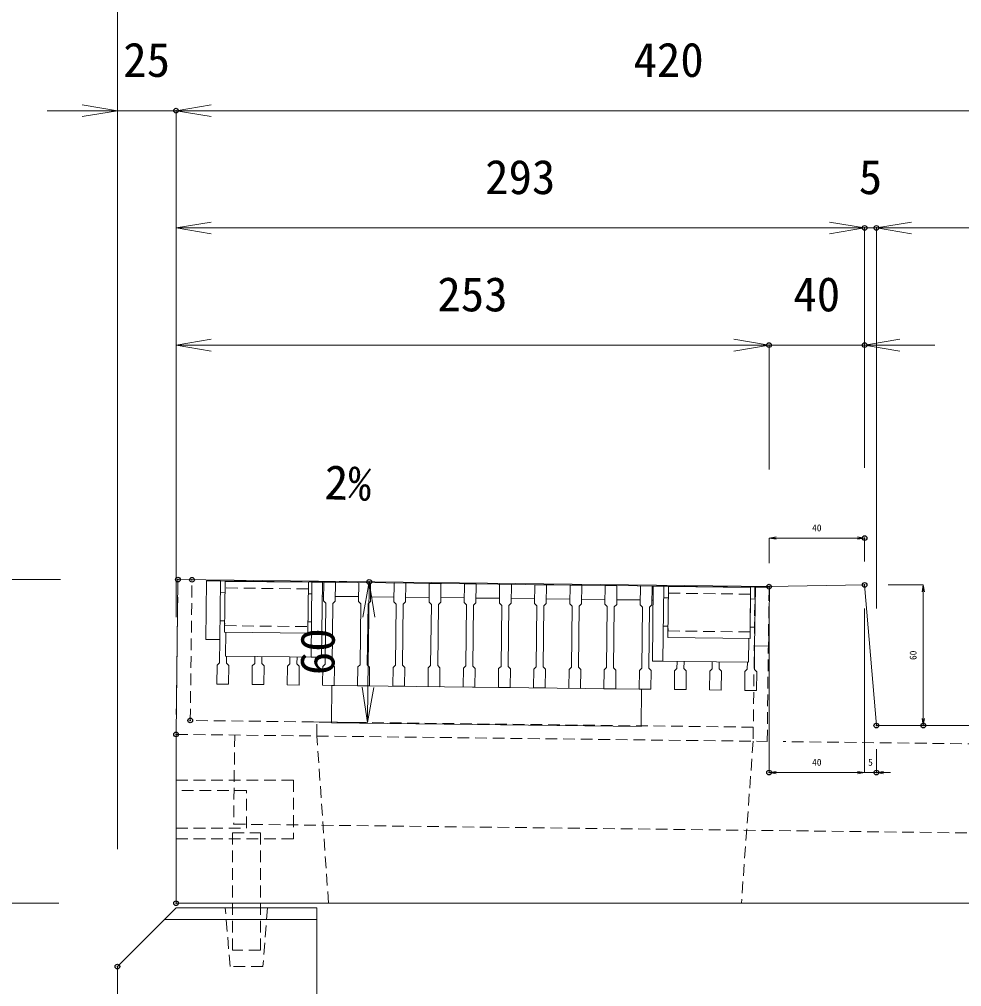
# Model space of a CAD drawing. Units: millimetres, scale not verified. Extents: x -1945 to 1945, y -1090 to 1750.
# Drawn here: x -1473.5 to -1071.8, y 302.5 to 715 of the extents above; entities that cross this region are included whole.
import ezdxf
from ezdxf.enums import TextEntityAlignment as Align

# ---------------------------------------------------------------- set-up
doc = ezdxf.new("R2010")
doc.units = ezdxf.units.MM
doc.header["$LTSCALE"] = 10
doc.header["$PDMODE"] = 32
doc.header["$PDSIZE"] = 2
doc.linetypes.add('USER1', pattern=[0.75, 0.5, -0.25])
for name, color, linetype, lineweight in [('0-3_KIJUN', 7, 'USER1', 18), ('0-5_SUNPO_S2', 3, 'Continuous', 18), ('0-6_SUNPO_S10', 3, 'Continuous', 18), ('0-7_GRE', 30, 'Continuous', 18), ('0-9__0-9__0-0_0', 7, 'Continuous', 18), ('0-B__0-b__0-8_UKEWAKU', 4, 'Continuous', 18)]:
    doc.layers.add(name, color=color, linetype=linetype, lineweight=lineweight)
doc.layers.add('0-A__0-a__0-2_DEFPOINTS', color=7, linetype='Continuous')
doc.styles.add('ＭＳ ゴシック', font='')
doc.styles.get('ＭＳ ゴシック').set_extended_font_data('MS Gothic')

# ---------------------------------------------------------------- blocks, each defined once
blk = doc.blocks.new('_OPEN')
at = {"layer": '0-9__0-9__0-0_0'}
blk.add_line((0, 0), (-1, 0), dxfattribs=at)
blk.add_lwpolyline([(-1, 0.1667), (0, 0), (-1, -0.1667)], dxfattribs=at)
blk = doc.blocks.new('_D4')
at = {"layer": '0-6_SUNPO_S10'}
for p, q in [((538.34, 1880.09), (538.34, 2046.08)), ((553.34, 2046.08), (816.84, 2046.08)), ((831.84, 1943.82), (831.84, 2046.08))]:
    blk.add_line(p, q, dxfattribs=at)
at = {"layer": '0-A__0-a__0-2_DEFPOINTS'}
for p in [(831.84, 2046.08), (831.84, 1893.82), (538.34, 1830.09)]:
    blk.add_point(p, dxfattribs=at)
at = {"layer": '0-6_SUNPO_S10', "xscale": 15, "yscale": 15, "rotation": 180}
blk.add_blockref('_OPEN', (538.34, 2046.08), dxfattribs=at)
at = {"layer": '0-6_SUNPO_S10', "xscale": 15, "yscale": 15}
blk.add_blockref('_OPEN', (831.84, 2046.08), dxfattribs=at)
at = {"layer": '0-6_SUNPO_S10', "color": 7, "style": 'ＭＳ ゴシック'}
blk.add_text('293', height=14.66, dxfattribs=at).set_placement((670.09, 2056.08), align=Align.BOTTOM_LEFT)
blk = doc.blocks.new('_D5')
at = {"layer": '0-6_SUNPO_S10'}
for p, q in [((836.84, 1883.82), (836.84, 2046.08)), ((851.84, 2046.08), (943.34, 2046.08)), ((958.34, 1883.82), (958.34, 2046.08))]:
    blk.add_line(p, q, dxfattribs=at)
at = {"layer": '0-A__0-a__0-2_DEFPOINTS'}
for p in [(958.34, 2046.08), (836.84, 1833.82), (958.34, 1833.82)]:
    blk.add_point(p, dxfattribs=at)
at = {"layer": '0-6_SUNPO_S10', "xscale": 15, "yscale": 15, "rotation": 180}
blk.add_blockref('_OPEN', (836.84, 2046.08), dxfattribs=at)
at = {"layer": '0-6_SUNPO_S10', "xscale": 15, "yscale": 15}
blk.add_blockref('_OPEN', (958.34, 2046.08), dxfattribs=at)
at = {"layer": '0-6_SUNPO_S10', "color": 7, "style": 'ＭＳ ゴシック'}
blk.add_text('122', height=14.66, dxfattribs=at).set_placement((882.59, 2056.08), align=Align.BOTTOM_LEFT)
blk = doc.blocks.new('_D10')
at = {"layer": '0-6_SUNPO_S10'}
for p, q in [((538.34, 1880.09), (538.34, 2096.08)), ((553.34, 2096.08), (943.34, 2096.08)), ((958.34, 1883.82), (958.34, 2096.08))]:
    blk.add_line(p, q, dxfattribs=at)
at = {"layer": '0-A__0-a__0-2_DEFPOINTS'}
for p in [(958.34, 2096.08), (958.34, 1833.82), (538.34, 1830.09)]:
    blk.add_point(p, dxfattribs=at)
at = {"layer": '0-6_SUNPO_S10', "xscale": 15, "yscale": 15, "rotation": 180}
blk.add_blockref('_OPEN', (538.34, 2096.08), dxfattribs=at)
at = {"layer": '0-6_SUNPO_S10', "xscale": 15, "yscale": 15}
blk.add_blockref('_OPEN', (958.34, 2096.08), dxfattribs=at)
at = {"layer": '0-6_SUNPO_S10', "color": 7, "style": 'ＭＳ ゴシック'}
blk.add_text('420', height=14.66, dxfattribs=at).set_placement((733.34, 2106.08), align=Align.BOTTOM_LEFT)
blk = doc.blocks.new('_D16')
at = {"layer": '0-6_SUNPO_S10'}
blk.add_line((489.13, 1896.08), (313.34, 1896.08), dxfattribs=at)
at = {"layer": '0-A__0-a__0-2_DEFPOINTS'}
blk.add_point((539.13, 1896.08), dxfattribs=at)
blk = doc.blocks.new('_D21')
at = {"layer": '0-6_SUNPO_S10'}
for p, q in [((498.34, 2096.08), (483.34, 2096.08)), ((513.34, 1781.08), (513.34, 2096.08)), ((513.34, 2096.08), (538.34, 2096.08)), ((538.34, 1880.09), (538.34, 2096.08)), ((553.34, 2096.08), (568.34, 2096.08))]:
    blk.add_line(p, q, dxfattribs=at)
at = {"layer": '0-A__0-a__0-2_DEFPOINTS'}
for p in [(538.34, 2096.08), (538.34, 1830.09), (513.34, 1731.08)]:
    blk.add_point(p, dxfattribs=at)
at = {"layer": '0-6_SUNPO_S10', "xscale": 15, "yscale": 15}
blk.add_blockref('_OPEN', (513.34, 2096.08), dxfattribs=at)
at = {"layer": '0-6_SUNPO_S10', "xscale": 15, "yscale": 15, "rotation": 180}
blk.add_blockref('_OPEN', (538.34, 2096.08), dxfattribs=at)
at = {"layer": '0-6_SUNPO_S10', "color": 7, "style": 'ＭＳ ゴシック'}
blk.add_text('25', height=14.66, dxfattribs=at).set_placement((515.84, 2106.08), align=Align.BOTTOM_LEFT)
blk = doc.blocks.new('_D23')
at = {"layer": '0-6_SUNPO_S10'}
blk.add_line((513.34, 1781.08), (513.34, 2146.08), dxfattribs=at)
at = {"layer": '0-A__0-a__0-2_DEFPOINTS'}
blk.add_point((513.34, 1731.08), dxfattribs=at)
blk = doc.blocks.new('_D24')
at = {"layer": '0-6_SUNPO_S10'}
for p, q in [((881.84, 1893.82), (1083.34, 1893.82)), ((1083.34, 1878.82), (1083.34, 1848.82)), ((1008.34, 1833.82), (1083.34, 1833.82))]:
    blk.add_line(p, q, dxfattribs=at)
at = {"layer": '0-A__0-a__0-2_DEFPOINTS'}
for p in [(831.84, 1893.82), (958.34, 1833.82), (1083.34, 1833.82)]:
    blk.add_point(p, dxfattribs=at)
at = {"layer": '0-6_SUNPO_S10', "xscale": 15, "yscale": 15}
for p, rotation in [((1083.34, 1893.82), 90), ((1083.34, 1833.82), 270)]:
    blk.add_blockref('_OPEN', p, dxfattribs=dict(at, rotation=rotation))
at = {"layer": '0-6_SUNPO_S10', "color": 7, "style": 'ＭＳ ゴシック'}
blk.add_text('60', height=14.66, rotation=90, dxfattribs=at).set_placement((1073.34, 1853.82), align=Align.BOTTOM_LEFT)
blk = doc.blocks.new('_D27')
at = {"layer": '0-6_SUNPO_S10'}
blk.add_line((489.13, 1896.08), (363.34, 1896.08), dxfattribs=at)
at = {"layer": '0-A__0-a__0-2_DEFPOINTS'}
blk.add_point((539.13, 1896.08), dxfattribs=at)
blk = doc.blocks.new('_D29')
at = {"layer": '0-6_SUNPO_S10'}
for p, q in [((489.13, 1896.08), (413.34, 1896.08)), ((413.34, 1881.08), (413.34, 1773.08)), ((488.34, 1758.08), (413.34, 1758.08))]:
    blk.add_line(p, q, dxfattribs=at)
at = {"layer": '0-A__0-a__0-2_DEFPOINTS'}
for p in [(539.13, 1896.08), (413.34, 1758.08), (538.34, 1758.08)]:
    blk.add_point(p, dxfattribs=at)
at = {"layer": '0-6_SUNPO_S10', "xscale": 15, "yscale": 15}
for p, rotation in [((413.34, 1896.08), 90), ((413.34, 1758.08), 270)]:
    blk.add_blockref('_OPEN', p, dxfattribs=dict(at, rotation=rotation))
at = {"layer": '0-6_SUNPO_S10', "color": 7, "style": 'ＭＳ ゴシック'}
blk.add_text('138', height=14.66, rotation=90, dxfattribs=at).set_placement((403.34, 1812.08), align=Align.BOTTOM_LEFT)
blk = doc.blocks.new('_D30')
at = {"layer": '0-6_SUNPO_S10'}
for p, q in [((488.34, 1758.08), (413.34, 1758.08)), ((413.34, 1743.08), (413.34, 1393.08)), ((698.34, 1378.08), (413.34, 1378.08))]:
    blk.add_line(p, q, dxfattribs=at)
at = {"layer": '0-A__0-a__0-2_DEFPOINTS'}
for p in [(538.34, 1758.08), (413.34, 1378.08), (748.34, 1378.08)]:
    blk.add_point(p, dxfattribs=at)
at = {"layer": '0-6_SUNPO_S10', "xscale": 15, "yscale": 15}
for p, rotation in [((413.34, 1758.08), 90), ((413.34, 1378.08), 270)]:
    blk.add_blockref('_OPEN', p, dxfattribs=dict(at, rotation=rotation))
at = {"layer": '0-6_SUNPO_S10', "color": 7, "style": 'ＭＳ ゴシック'}
blk.add_text('380', height=14.66, rotation=90, dxfattribs=at).set_placement((403.34, 1553.08), align=Align.BOTTOM_LEFT)
blk = doc.blocks.new('_D34')
at = {"layer": '0-6_SUNPO_S10'}
for p, q in [((538.34, 1880.09), (538.34, 1996.08)), ((553.34, 1996.08), (776.11, 1996.08)), ((791.11, 1943.08), (791.11, 1996.08))]:
    blk.add_line(p, q, dxfattribs=at)
at = {"layer": '0-A__0-a__0-2_DEFPOINTS'}
for p in [(791.11, 1996.08), (791.11, 1893.08), (538.34, 1830.09)]:
    blk.add_point(p, dxfattribs=at)
at = {"layer": '0-6_SUNPO_S10', "xscale": 15, "yscale": 15, "rotation": 180}
blk.add_blockref('_OPEN', (538.34, 1996.08), dxfattribs=at)
at = {"layer": '0-6_SUNPO_S10', "xscale": 15, "yscale": 15}
blk.add_blockref('_OPEN', (791.11, 1996.08), dxfattribs=at)
at = {"layer": '0-6_SUNPO_S10', "color": 7, "style": 'ＭＳ ゴシック'}
blk.add_text('253', height=14.66, dxfattribs=at).set_placement((649.72, 2006.08), align=Align.BOTTOM_LEFT)
blk = doc.blocks.new('_D35')
at = {"layer": '0-6_SUNPO_S10'}
for p, q in [((776.11, 1996.08), (761.11, 1996.08)), ((791.11, 1943.08), (791.11, 1996.08)), ((791.11, 1996.08), (831.84, 1996.08)), ((831.84, 1943.82), (831.84, 1996.08)), ((846.84, 1996.08), (861.84, 1996.08))]:
    blk.add_line(p, q, dxfattribs=at)
at = {"layer": '0-A__0-a__0-2_DEFPOINTS'}
for p in [(831.84, 1996.08), (831.84, 1893.82), (791.11, 1893.08)]:
    blk.add_point(p, dxfattribs=at)
at = {"layer": '0-6_SUNPO_S10', "xscale": 15, "yscale": 15}
blk.add_blockref('_OPEN', (791.11, 1996.08), dxfattribs=at)
at = {"layer": '0-6_SUNPO_S10', "xscale": 15, "yscale": 15, "rotation": 180}
blk.add_blockref('_OPEN', (831.84, 1996.08), dxfattribs=at)
at = {"layer": '0-6_SUNPO_S10', "color": 7, "style": 'ＭＳ ゴシック'}
blk.add_text('40', height=14.66, dxfattribs=at).set_placement((801.47, 2006.08), align=Align.BOTTOM_LEFT)
blk = doc.blocks.new('_D36')
at = {"layer": '0-5_SUNPO_S2'}
for p, q in [((791.11, 1903.08), (791.11, 1913.82)), ((794.11, 1913.82), (828.84, 1913.82)), ((831.84, 1903.82), (831.84, 1913.82))]:
    blk.add_line(p, q, dxfattribs=at)
at = {"layer": '0-A__0-a__0-2_DEFPOINTS'}
for p in [(831.84, 1913.82), (831.84, 1893.82), (791.11, 1893.08)]:
    blk.add_point(p, dxfattribs=at)
at = {"layer": '0-5_SUNPO_S2', "xscale": 3, "yscale": 3, "rotation": 180}
blk.add_blockref('_OPEN', (791.11, 1913.82), dxfattribs=at)
at = {"layer": '0-5_SUNPO_S2', "xscale": 3, "yscale": 3}
blk.add_blockref('_OPEN', (831.84, 1913.82), dxfattribs=at)
at = {"layer": '0-5_SUNPO_S2', "color": 7, "style": 'ＭＳ ゴシック'}
blk.add_text('40', height=2.933, dxfattribs=at).set_placement((809.47, 1915.82), align=Align.BOTTOM_LEFT)
blk = doc.blocks.new('_D37')
at = {"layer": '0-5_SUNPO_S2'}
for p, q in [((831.84, 1883.82), (831.84, 1813.82)), ((836.84, 1823.82), (836.84, 1813.82)), ((828.84, 1813.82), (825.84, 1813.82)), ((831.84, 1813.82), (836.84, 1813.82)), ((839.84, 1813.82), (842.84, 1813.82))]:
    blk.add_line(p, q, dxfattribs=at)
at = {"layer": '0-A__0-a__0-2_DEFPOINTS'}
for p in [(831.84, 1893.82), (836.84, 1833.82), (836.84, 1813.82)]:
    blk.add_point(p, dxfattribs=at)
at = {"layer": '0-5_SUNPO_S2', "xscale": 3, "yscale": 3}
blk.add_blockref('_OPEN', (831.84, 1813.82), dxfattribs=at)
at = {"layer": '0-5_SUNPO_S2', "xscale": 3, "yscale": 3, "rotation": 180}
blk.add_blockref('_OPEN', (836.84, 1813.82), dxfattribs=at)
at = {"layer": '0-5_SUNPO_S2', "color": 7, "style": 'ＭＳ ゴシック'}
blk.add_text('5', height=2.93, dxfattribs=at).set_placement((833.34, 1815.82), align=Align.BOTTOM_LEFT)
blk = doc.blocks.new('_D38')
at = {"layer": '0-5_SUNPO_S2'}
for p, q in [((791.11, 1883.08), (791.11, 1813.82)), ((831.84, 1883.82), (831.84, 1813.82)), ((828.84, 1813.82), (794.11, 1813.82))]:
    blk.add_line(p, q, dxfattribs=at)
at = {"layer": '0-A__0-a__0-2_DEFPOINTS'}
for p in [(831.84, 1893.82), (791.11, 1893.08), (791.11, 1813.82)]:
    blk.add_point(p, dxfattribs=at)
at = {"layer": '0-5_SUNPO_S2', "xscale": 3, "yscale": 3, "rotation": 180}
blk.add_blockref('_OPEN', (791.11, 1813.82), dxfattribs=at)
at = {"layer": '0-5_SUNPO_S2', "xscale": 3, "yscale": 3}
blk.add_blockref('_OPEN', (831.84, 1813.82), dxfattribs=at)
at = {"layer": '0-5_SUNPO_S2', "color": 7, "style": 'ＭＳ ゴシック'}
blk.add_text('40', height=2.933, dxfattribs=at).set_placement((809.47, 1815.82), align=Align.BOTTOM_LEFT)
blk = doc.blocks.new('_D39')
at = {"layer": '0-5_SUNPO_S2'}
for p, q in [((841.84, 1893.82), (856.84, 1893.82)), ((856.84, 1890.82), (856.84, 1836.82)), ((846.84, 1833.82), (856.84, 1833.82))]:
    blk.add_line(p, q, dxfattribs=at)
at = {"layer": '0-A__0-a__0-2_DEFPOINTS'}
for p in [(831.84, 1893.82), (836.84, 1833.82), (856.84, 1833.82)]:
    blk.add_point(p, dxfattribs=at)
at = {"layer": '0-5_SUNPO_S2', "xscale": 3, "yscale": 3}
for p, rotation in [((856.84, 1893.82), 90), ((856.84, 1833.82), 270)]:
    blk.add_blockref('_OPEN', p, dxfattribs=dict(at, rotation=rotation))
at = {"layer": '0-5_SUNPO_S2', "color": 7, "style": 'ＭＳ ゴシック'}
blk.add_text('60', height=2.933, rotation=90, dxfattribs=at).set_placement((854.84, 1861.82), align=Align.BOTTOM_LEFT)
blk = doc.blocks.new('_D40')
at = {"layer": '0-6_SUNPO_S10'}
for p, q in [((816.84, 2046.08), (801.84, 2046.08)), ((831.84, 1943.82), (831.84, 2046.08)), ((831.84, 2046.08), (836.84, 2046.08)), ((836.84, 1883.82), (836.84, 2046.08)), ((851.84, 2046.08), (866.84, 2046.08))]:
    blk.add_line(p, q, dxfattribs=at)
at = {"layer": '0-A__0-a__0-2_DEFPOINTS'}
for p in [(836.84, 2046.08), (831.84, 1893.82), (836.84, 1833.82)]:
    blk.add_point(p, dxfattribs=at)
at = {"layer": '0-6_SUNPO_S10', "xscale": 15, "yscale": 15}
blk.add_blockref('_OPEN', (831.84, 2046.08), dxfattribs=at)
at = {"layer": '0-6_SUNPO_S10', "xscale": 15, "yscale": 15, "rotation": 180}
blk.add_blockref('_OPEN', (836.84, 2046.08), dxfattribs=at)
at = {"layer": '0-6_SUNPO_S10', "color": 7, "style": 'ＭＳ ゴシック'}
blk.add_text('5', height=14.66, dxfattribs=at).set_placement((829.34, 2056.08), align=Align.BOTTOM_LEFT)
blk = doc.blocks.new('M16_insert_dan')
at = {"layer": '0-3_KIJUN', "color": 3}
for points in [[(0, -12.5), (-50, -12.5), (-50, 12.5), (0, 12.5)], [(0, 8), (-30, 8), (-30, -8), (0, -8)]]:
    blk.add_lwpolyline(points, close=True, dxfattribs=at)
blk = doc.blocks.new('_D43')
at = {"layer": '0-6_SUNPO_S10'}
for p, q in [((595.12, 1895.42), (620.68, 1895.11)), ((620.14, 1850.11), (620.5, 1880.11)), ((594.41, 1835.42), (619.96, 1835.12))]:
    blk.add_line(p, q, dxfattribs=at)
at = {"layer": '0-A__0-a__0-2_DEFPOINTS'}
for p in [(545.13, 1896.01), (620.68, 1895.11), (544.41, 1836.01)]:
    blk.add_point(p, dxfattribs=at)
at = {"layer": '0-6_SUNPO_S10', "xscale": 15, "yscale": 15}
for p, rotation in [((620.68, 1895.11), 89.31789), ((619.96, 1835.12), 269.31789)]:
    blk.add_blockref('_OPEN', p, dxfattribs=dict(at, rotation=rotation))
at = {"layer": '0-6_SUNPO_S10', "color": 7, "style": 'ＭＳ ゴシック'}
blk.add_text('60', height=14.66, rotation=89.318, dxfattribs=at).set_placement((610.2, 1855.23), align=Align.BOTTOM_LEFT)
blk = doc.blocks.new('A$C62C355B6')
at = {"layer": '0-7_GRE'}
for p, q in [((231.5, 60), (5, 60)), ((25, 60), (20, 60)), ((40, 60), (35, 60)), ((43.5, 55), (45, 55)), ((49.5, 54), (50, 54)), ((55, 54), (65, 54)), ((70, 54), (80, 54)), ((85, 54), (95, 54)), ((100, 54), (110, 54)), ((115, 54), (125, 54)), ((130, 54), (140, 54)), ((145, 54), (155, 54)), ((160, 54), (170, 54)), ((175, 54), (185, 54)), ((190, 54), (190.5, 54)), ((197, 55), (195, 55)), ((43.5, 43), (45, 43)), ((197, 43), (195, 43))]:
    blk.add_line(p, q, dxfattribs=at)
for points in [[(10, 59.85), (10, 60), (5, 60)], [(8.5, 38.15), (8.5, 28), (49.5, 28), (49.5, 60), (8.5, 60), (8.5, 59.85)], [(231.5, 59.85), (231.5, 60), (190.5, 60), (190.5, 28), (231.5, 28), (231.5, 38.15)], [(6, 35), (6, 25), (5, 24), (5, 16), (10, 16), (10, 24), (9, 25), (9, 28)], [(231, 28), (231, 25), (230, 24), (230, 16), (235, 16), (235, 24), (234, 25), (234, 35)], [(21, 28), (21, 25), (20, 24), (20, 16), (25, 16), (25, 24), (24, 25), (24, 28)], [(36, 28), (36, 25), (35, 24), (35, 16), (40, 16), (40, 24), (39, 25), (39, 28)], [(201, 28), (201, 25), (200, 24), (200, 16), (205, 16), (205, 24), (204, 25), (204, 28)], [(216, 28), (216, 25), (215, 24), (215, 16), (220, 16), (220, 24), (219, 25), (219, 28)]]:
    blk.add_lwpolyline(points, dxfattribs=at)
for points in [[(8, 59.85), (8, 38.15), (43.5, 38.15), (43.5, 59.85)], [(45, 60), (45, 28), (49.5, 28), (49.5, 60)], [(55, 16), (55, 24), (54, 25), (54, 51), (55, 52), (55, 60), (50, 60), (50, 52), (51, 51), (51, 25), (50, 24), (50, 16)], [(70, 16), (70, 24), (69, 25), (69, 51), (70, 52), (70, 60), (65, 60), (65, 52), (66, 51), (66, 25), (65, 24), (65, 16)], [(85, 16), (85, 24), (84, 25), (84, 51), (85, 52), (85, 60), (80, 60), (80, 52), (81, 51), (81, 25), (80, 24), (80, 16)], [(100, 16), (100, 24), (99, 25), (99, 51), (100, 52), (100, 60), (95, 60), (95, 52), (96, 51), (96, 25), (95, 24), (95, 16)], [(115, 16), (115, 24), (114, 25), (114, 51), (115, 52), (115, 60), (110, 60), (110, 52), (111, 51), (111, 25), (110, 24), (110, 16)], [(130, 16), (130, 24), (129, 25), (129, 51), (130, 52), (130, 60), (125, 60), (125, 52), (126, 51), (126, 25), (125, 24), (125, 16)], [(145, 16), (145, 24), (144, 25), (144, 51), (145, 52), (145, 60), (140, 60), (140, 52), (141, 51), (141, 25), (140, 24), (140, 16)], [(160, 16), (160, 24), (159, 25), (159, 51), (160, 52), (160, 60), (155, 60), (155, 52), (156, 51), (156, 25), (155, 24), (155, 16)], [(175, 16), (175, 24), (174, 25), (174, 51), (175, 52), (175, 60), (170, 60), (170, 52), (171, 51), (171, 25), (170, 24), (170, 16)], [(190, 16), (190, 24), (189, 25), (189, 51), (190, 52), (190, 60), (185, 60), (185, 52), (186, 51), (186, 25), (185, 24), (185, 16)], [(190.5, 60), (190.5, 28), (195, 28), (195, 60)], [(197, 59.85), (197, 38.15), (232, 38.15), (232, 59.85)], [(54, 16), (54, 0), (186, 0), (186, 16)]]:
    blk.add_lwpolyline(points, close=True, dxfattribs=at)
at = {"layer": '0-7_GRE', "linetype": 'USER1'}
for points in [[(8, 57.05), (8, 40.95), (43.5, 40.95), (43.5, 57.05)], [(197, 57.05), (197, 40.95), (232, 40.95), (232, 57.05)]]:
    blk.add_lwpolyline(points, close=True, dxfattribs=at)
at = {"layer": '0-B__0-b__0-8_UKEWAKU'}
for p, q in [((145.01, 60), (235, 60)), ((6, 55), (8, 55)), ((234, 55), (232, 55)), ((6, 43), (8, 43)), ((234, 43), (232, 43))]:
    blk.add_line(p, q, dxfattribs=at)
for points in [[(0, 60), (0, 35), (6, 35), (6, 60)], [(234, 60), (234, 35), (240, 35), (240, 60)]]:
    blk.add_lwpolyline(points, close=True, dxfattribs=at)

msp = doc.modelspace()

# ---------------------------------------------------------------- linework, layer by layer
at = {"layer": '0-3_KIJUN', "linetype": 'Continuous'}
msp.add_line((-1411.66, 331.08), (-1346.66, 331.08), dxfattribs=at)
msp.add_lwpolyline([(-986.66, 413.82), (-986.66, 338.08), (-1406.66, 338.08), (-1406.66, 410.09), (-1405.87, 476.08), (-1153.89, 473.08), (-1113.16, 473.82), (-1108.16, 413.82)], close=True, dxfattribs=at)
at = {"layer": '0-3_KIJUN'}
for points in [[(-1160.61, 413.16), (-1400.59, 416.01), (-1399.87, 476.01), (-1405.87, 476.08), (-1406.66, 410.09), (-1154.68, 407.09), (-1153.89, 473.08), (-1159.89, 473.15)], [(-1382.66, 368.08), (-1370.66, 368.08), (-1370.66, 318.08), (-1382.66, 318.08)], [(-1385.66, 336.08), (-1367.66, 336.08), (-1369.66, 311.08), (-1383.66, 311.08)]]:
    msp.add_lwpolyline(points, close=True, dxfattribs=at)
for points in [[(-1160.61, 413.16), (-1160.68, 407.16), (-1165.68, 338.08), (-1341.66, 338.08), (-1346.66, 409.37), (-1346.59, 415.37)], [(-1381.66, 409.79), (-1382.11, 371.79), (-1012.14, 367.39), (-1011.69, 405.38), (-1147.94, 407.01)], [(-1346.66, 336.08), (-1346.66, -186.92), (-1046.66, -186.92), (-1046.66, 336.08)]]:
    msp.add_lwpolyline(points, dxfattribs=at)
at = {"layer": '0-3_KIJUN', "linetype": 'Continuous'}
msp.add_lwpolyline([(-1431.66, -251.92), (-1431.66, 311.08), (-1406.66, 336.08), (-1346.66, 336.08), (-1346.66, 236.08), (-1341.66, 103.08)], dxfattribs=at)

# ---------------------------------------------------------------- block references
at = {"layer": '0-3_KIJUN', "rotation": 180}
msp.add_blockref('M16_insert_dan', (-1406.66, 378.08), dxfattribs=at)
at = {"layer": '0-5_SUNPO_S2'}
for name in ['_D36', '_D38', '_D37', '_D39']:
    msp.add_blockref(name, (-1945, -1420), dxfattribs=at)
at = {"layer": '0-6_SUNPO_S10'}
for name in ['_D23', '_D21', '_D10', '_D4', '_D40', '_D5', '_D34', '_D35', '_D16', '_D27', '_D29', '_D43', '_D24', '_D30']:
    msp.add_blockref(name, (-1945, -1420), dxfattribs=at)
at = {"layer": '0-7_GRE', "rotation": 359.31789}
msp.add_blockref('A$C62C355B6', (-1394.44, 415.6), dxfattribs=at)

# ---------------------------------------------------------------- texts
at = {"layer": '0-6_SUNPO_S10', "color": 7, "style": 'ＭＳ ゴシック'}
msp.add_text('2%', height=14.66, rotation=358, dxfattribs=at).set_placement((-1343.72, 506.01), align=Align.BOTTOM_LEFT)

doc.saveas('drawing.dxf')
